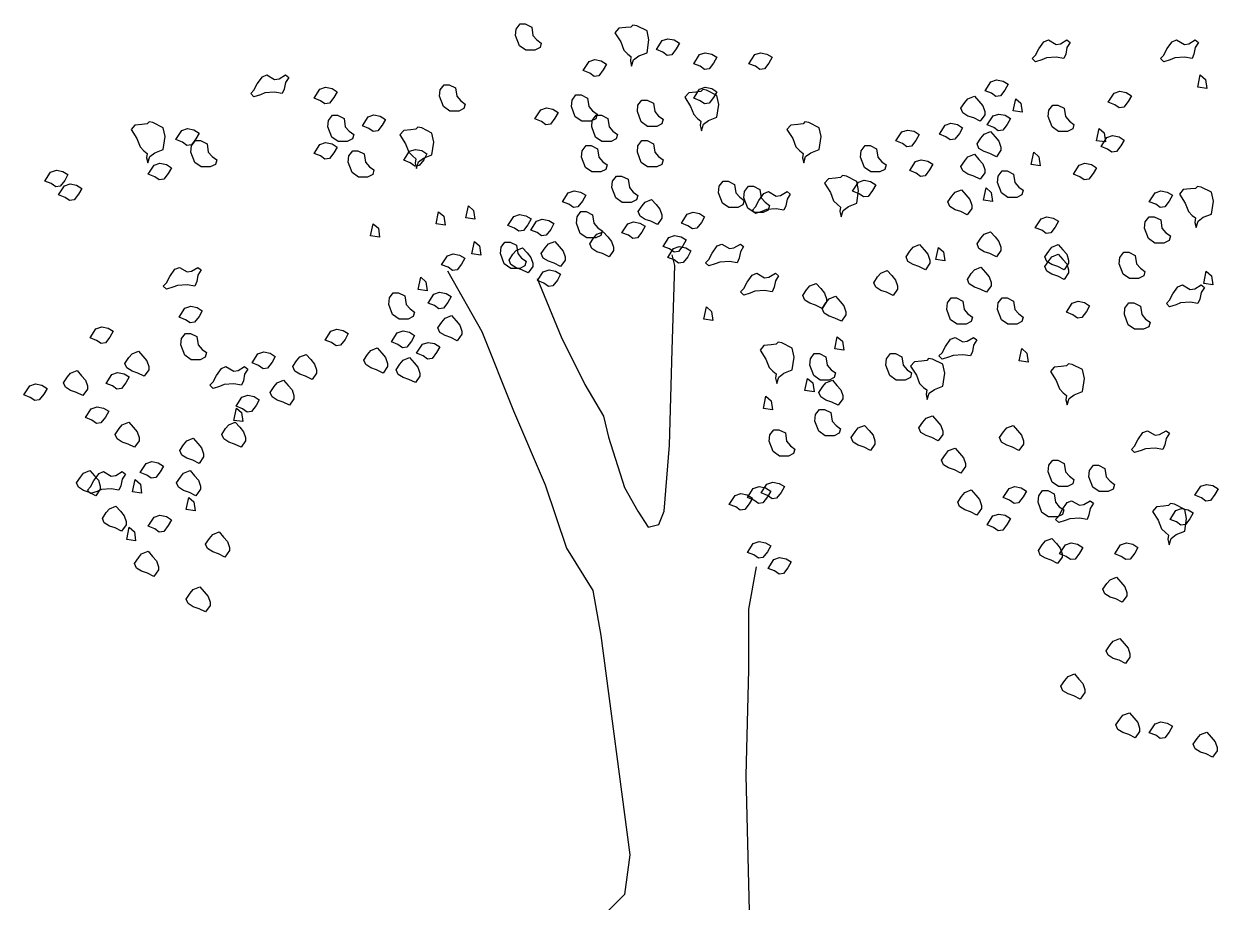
# Model space of a CAD drawing. Header units: millimetres. Extents: x 78 to 127.2, y 151.6 to 179.7.
# Drawn here: x 95.856 to 98.025, y 168.515 to 170.108 of the extents above; entities that cross this region are included whole.
import ezdxf

# ---------------------------------------------------------------- set-up
doc = ezdxf.new("R2010")
doc.units = ezdxf.units.MM
doc.layers.add('arbre', color=250, linetype='Continuous')

# ---------------------------------------------------------------- blocks, each defined once
blk = doc.blocks.new('arbre2')
at = {"layer": 'arbre'}
for points in [[(236.2232, 29.9068), (236.2162, 29.9254), (236.2174, 29.9371), (236.2244, 29.9464), (236.2337, 29.9464), (236.2454, 29.9406), (236.2477, 29.9254), (236.2547, 29.9173), (236.2629, 29.9114), (236.2606, 29.9033), (236.2512, 29.8986), (236.2349, 29.8986)], [(236.4548, 29.9337), (236.4362, 29.9431), (236.4292, 29.9442), (236.4257, 29.9407), (236.4163, 29.9396), (236.4035, 29.9384), (236.3965, 29.9302), (236.407, 29.9139), (236.4128, 29.8987), (236.4198, 29.8917), (236.4257, 29.8871), (236.4245, 29.8789), (236.4268, 29.8696), (236.4303, 29.8812), (236.4397, 29.8882), (236.4548, 29.8941), (236.4583, 29.9174)], [(236.4822, 29.916), (236.4927, 29.9195), (236.5043, 29.9172), (236.5137, 29.9114), (236.5078, 29.9009), (236.4997, 29.8904), (236.4915, 29.8892), (236.4833, 29.895), (236.4717, 29.8997)], [(237.16, 29.8894), (237.1659, 29.9011), (237.1752, 29.9139), (237.1834, 29.9174), (237.1974, 29.9092), (237.2055, 29.9104), (237.2172, 29.9174), (237.223, 29.9127), (237.2172, 29.9034), (237.2149, 29.8917), (237.2114, 29.8836), (237.1974, 29.8859), (237.1799, 29.8847), (237.1717, 29.8812), (237.16, 29.8777), (237.1542, 29.8836)], [(237.393, 29.8894), (237.3988, 29.9011), (237.4081, 29.9139), (237.4163, 29.9174), (237.4303, 29.9092), (237.4385, 29.9104), (237.4502, 29.9174), (237.456, 29.9127), (237.4502, 29.9034), (237.4478, 29.8917), (237.4443, 29.8836), (237.4303, 29.8859), (237.4128, 29.8847), (237.4046, 29.8812), (237.393, 29.8777), (237.3871, 29.8836)], [(236.3495, 29.878), (236.36, 29.8815), (236.3717, 29.8792), (236.381, 29.8734), (236.3752, 29.8629), (236.367, 29.8524), (236.3589, 29.8512), (236.3507, 29.857), (236.339, 29.8617)], [(236.55, 29.8906), (236.5606, 29.8941), (236.5722, 29.8917), (236.5816, 29.8859), (236.5757, 29.8754), (236.5676, 29.8649), (236.5594, 29.8637), (236.5512, 29.8696), (236.5395, 29.8742)], [(236.6503, 29.8906), (236.6608, 29.8941), (236.6725, 29.8917), (236.6818, 29.8859), (236.676, 29.8754), (236.6678, 29.8649), (236.6596, 29.8637), (236.6515, 29.8696), (236.6398, 29.8742)], [(235.7412, 29.8259), (235.747, 29.8375), (235.7564, 29.8504), (235.7645, 29.8539), (235.7785, 29.8457), (235.7867, 29.8469), (235.7984, 29.8539), (235.8042, 29.8492), (235.7984, 29.8399), (235.796, 29.8282), (235.7925, 29.82), (235.7785, 29.8224), (235.761, 29.8212), (235.7529, 29.8177), (235.7412, 29.8142), (235.7354, 29.82)], [(236.0851, 29.7963), (236.0781, 29.815), (236.0793, 29.8266), (236.0863, 29.836), (236.0956, 29.836), (236.1073, 29.8301), (236.1096, 29.815), (236.1166, 29.8068), (236.1248, 29.801), (236.1224, 29.7928), (236.1131, 29.7881), (236.0968, 29.7881)], [(237.079, 29.8414), (237.0895, 29.8449), (237.1011, 29.8426), (237.1105, 29.8368), (237.1046, 29.8263), (237.0965, 29.8158), (237.0883, 29.8146), (237.0801, 29.8205), (237.0685, 29.8251)], [(237.4546, 29.8317), (237.4593, 29.8539), (237.4686, 29.8457), (237.471, 29.8294)], [(235.8607, 29.8279), (235.8712, 29.8314), (235.8829, 29.8291), (235.8922, 29.8233), (235.8864, 29.8128), (235.8782, 29.8023), (235.8701, 29.8011), (235.8619, 29.8069), (235.8502, 29.8116)], [(236.3245, 29.7779), (236.3175, 29.7965), (236.3187, 29.8082), (236.3257, 29.8175), (236.335, 29.8175), (236.3467, 29.8117), (236.349, 29.7965), (236.356, 29.7884), (236.3642, 29.7825), (236.3619, 29.7744), (236.3525, 29.7697), (236.3362, 29.7697)], [(236.5817, 29.8167), (236.563, 29.826), (236.556, 29.8272), (236.5525, 29.8237), (236.5432, 29.8225), (236.5304, 29.8213), (236.5234, 29.8132), (236.5339, 29.7968), (236.5397, 29.7817), (236.5467, 29.7747), (236.5525, 29.77), (236.5514, 29.7618), (236.5537, 29.7525), (236.5572, 29.7642), (236.5665, 29.7712), (236.5817, 29.777), (236.5852, 29.8003)], [(236.55, 29.8279), (236.5606, 29.8314), (236.5722, 29.8291), (236.5816, 29.8233), (236.5757, 29.8128), (236.5676, 29.8023), (236.5594, 29.8011), (236.5512, 29.8069), (236.5395, 29.8116)], [(237.0597, 29.7698), (237.048, 29.7757), (237.0375, 29.7792), (237.0282, 29.785), (237.0247, 29.7932), (237.0317, 29.8037), (237.0375, 29.8107), (237.0492, 29.8153), (237.0574, 29.806), (237.0644, 29.7978), (237.0679, 29.7873), (237.0679, 29.7815)], [(237.3028, 29.8207), (237.3133, 29.8242), (237.3249, 29.8219), (237.3343, 29.8161), (237.3284, 29.8056), (237.3203, 29.7951), (237.3121, 29.7939), (237.3039, 29.7997), (237.2923, 29.8044)], [(236.2618, 29.7904), (236.2723, 29.7939), (236.284, 29.7915), (236.2933, 29.7857), (236.2875, 29.7752), (236.2793, 29.7647), (236.2711, 29.7635), (236.263, 29.7694), (236.2513, 29.774)], [(236.4443, 29.7687), (236.4373, 29.7873), (236.4384, 29.799), (236.4454, 29.8083), (236.4548, 29.8083), (236.4664, 29.8025), (236.4688, 29.7873), (236.4758, 29.7792), (236.4839, 29.7733), (236.4816, 29.7652), (236.4723, 29.7605), (236.4559, 29.7605)], [(237.1197, 29.7885), (237.1244, 29.8107), (237.1337, 29.8025), (237.1361, 29.7862)], [(237.1902, 29.7595), (237.1832, 29.7781), (237.1844, 29.7898), (237.1914, 29.7991), (237.2007, 29.7991), (237.2124, 29.7933), (237.2147, 29.7781), (237.2217, 29.77), (237.2299, 29.7641), (237.2276, 29.756), (237.2182, 29.7513), (237.2019, 29.7513)], [(235.8825, 29.7411), (235.8755, 29.7597), (235.8767, 29.7714), (235.8837, 29.7807), (235.893, 29.7807), (235.9047, 29.7749), (235.907, 29.7597), (235.914, 29.7516), (235.9222, 29.7457), (235.9198, 29.7376), (235.9105, 29.7329), (235.8942, 29.7329)], [(235.9485, 29.7778), (235.959, 29.7813), (235.9706, 29.779), (235.98, 29.7732), (235.9741, 29.7627), (235.966, 29.7522), (235.9578, 29.751), (235.9496, 29.7568), (235.938, 29.7615)], [(236.3614, 29.7411), (236.3544, 29.7597), (236.3555, 29.7714), (236.3625, 29.7807), (236.3719, 29.7807), (236.3835, 29.7749), (236.3859, 29.7597), (236.3929, 29.7516), (236.4011, 29.7457), (236.3987, 29.7376), (236.3894, 29.7329), (236.373, 29.7329)], [(237.0831, 29.7793), (237.0936, 29.7828), (237.1053, 29.7805), (237.1146, 29.7746), (237.1088, 29.7641), (237.1006, 29.7536), (237.0925, 29.7525), (237.0843, 29.7583), (237.0726, 29.763)], [(235.5764, 29.7581), (235.5577, 29.7675), (235.5507, 29.7686), (235.5472, 29.7651), (235.5379, 29.764), (235.525, 29.7628), (235.518, 29.7546), (235.5285, 29.7383), (235.5344, 29.7231), (235.5414, 29.7161), (235.5472, 29.7115), (235.546, 29.7033), (235.5484, 29.694), (235.5519, 29.7056), (235.5612, 29.7126), (235.5764, 29.7185), (235.5799, 29.7418)], [(235.6101, 29.7528), (235.6206, 29.7563), (235.6322, 29.7539), (235.6416, 29.7481), (235.6357, 29.7376), (235.6276, 29.7271), (235.6194, 29.7259), (235.6112, 29.7318), (235.5996, 29.7364)], [(236.0644, 29.7484), (236.0457, 29.7577), (236.0387, 29.7589), (236.0352, 29.7554), (236.0259, 29.7542), (236.0131, 29.753), (236.0061, 29.7449), (236.0166, 29.7285), (236.0224, 29.7134), (236.0294, 29.7064), (236.0352, 29.7017), (236.0341, 29.6935), (236.0364, 29.6842), (236.0399, 29.6959), (236.0492, 29.7029), (236.0644, 29.7087), (236.0679, 29.732)], [(236.7672, 29.7581), (236.7485, 29.7675), (236.7415, 29.7686), (236.738, 29.7651), (236.7287, 29.764), (236.7158, 29.7628), (236.7088, 29.7546), (236.7193, 29.7383), (236.7252, 29.7231), (236.7322, 29.7161), (236.738, 29.7115), (236.7368, 29.7033), (236.7392, 29.694), (236.7427, 29.7056), (236.752, 29.7126), (236.7672, 29.7185), (236.7707, 29.7418)], [(236.9173, 29.7503), (236.9278, 29.7538), (236.9395, 29.7515), (236.9488, 29.7456), (236.943, 29.7351), (236.9348, 29.7246), (236.9267, 29.7235), (236.9185, 29.7293), (236.9068, 29.734)], [(236.9961, 29.7627), (237.0066, 29.7662), (237.0183, 29.7639), (237.0276, 29.7581), (237.0218, 29.7476), (237.0136, 29.7371), (237.0054, 29.7359), (236.9972, 29.7417), (236.9856, 29.7464)], [(237.089, 29.7054), (237.0773, 29.7112), (237.0668, 29.7147), (237.0575, 29.7206), (237.054, 29.7287), (237.061, 29.7392), (237.0668, 29.7462), (237.0785, 29.7509), (237.0867, 29.7416), (237.0937, 29.7334), (237.0972, 29.7229), (237.0972, 29.7171)], [(237.271, 29.7345), (237.2756, 29.7567), (237.285, 29.7485), (237.2873, 29.7322)], [(235.6338, 29.695), (235.6268, 29.7137), (235.628, 29.7254), (235.635, 29.7347), (235.6443, 29.7347), (235.656, 29.7289), (235.6583, 29.7137), (235.6653, 29.7055), (235.6735, 29.6997), (235.6712, 29.6915), (235.6618, 29.6869), (235.6455, 29.6869)], [(235.8607, 29.7277), (235.8712, 29.7312), (235.8829, 29.7289), (235.8922, 29.723), (235.8864, 29.7125), (235.8782, 29.702), (235.8701, 29.7009), (235.8619, 29.7067), (235.8502, 29.7114)], [(236.343, 29.6858), (236.336, 29.7045), (236.3371, 29.7162), (236.3441, 29.7255), (236.3535, 29.7255), (236.3651, 29.7197), (236.3675, 29.7045), (236.3745, 29.6963), (236.3826, 29.6905), (236.3803, 29.6823), (236.371, 29.6777), (236.3546, 29.6777)], [(236.4443, 29.695), (236.4373, 29.7137), (236.4384, 29.7254), (236.4454, 29.7347), (236.4548, 29.7347), (236.4664, 29.7289), (236.4688, 29.7137), (236.4758, 29.7055), (236.4839, 29.6997), (236.4816, 29.6915), (236.4723, 29.6869), (236.4559, 29.6869)], [(236.8495, 29.6858), (236.8425, 29.7045), (236.8436, 29.7162), (236.8506, 29.7255), (236.86, 29.7255), (236.8716, 29.7197), (236.874, 29.7045), (236.881, 29.6963), (236.8892, 29.6905), (236.8868, 29.6823), (236.8775, 29.6777), (236.8611, 29.6777)], [(237.2895, 29.7402), (237.3, 29.7437), (237.3117, 29.7414), (237.321, 29.7356), (237.3152, 29.7251), (237.307, 29.7146), (237.2988, 29.7134), (237.2907, 29.7192), (237.279, 29.7239)], [(235.9193, 29.6766), (235.9123, 29.6953), (235.9135, 29.7069), (235.9205, 29.7163), (235.9298, 29.7163), (235.9415, 29.7104), (235.9438, 29.6953), (235.9508, 29.6871), (235.959, 29.6813), (235.9567, 29.6731), (235.9473, 29.6685), (235.931, 29.6685)], [(236.0237, 29.7152), (236.0342, 29.7187), (236.0458, 29.7164), (236.0552, 29.7105), (236.0493, 29.7), (236.0412, 29.6895), (236.033, 29.6884), (236.0248, 29.6942), (236.0132, 29.6989)], [(237.0597, 29.6644), (237.048, 29.6702), (237.0375, 29.6737), (237.0282, 29.6796), (237.0247, 29.6877), (237.0317, 29.6982), (237.0375, 29.7052), (237.0492, 29.7099), (237.0574, 29.7006), (237.0644, 29.6924), (237.0679, 29.6819), (237.0679, 29.6761)], [(237.1521, 29.6913), (237.1568, 29.7135), (237.1661, 29.7053), (237.1685, 29.689)], [(235.5599, 29.6901), (235.5704, 29.6936), (235.5821, 29.6913), (235.5914, 29.6855), (235.5856, 29.675), (235.5774, 29.6645), (235.5693, 29.6633), (235.5611, 29.6691), (235.5494, 29.6738)], [(236.9422, 29.6965), (236.9527, 29.7), (236.9644, 29.6976), (236.9737, 29.6918), (236.9679, 29.6813), (236.9597, 29.6708), (236.9515, 29.6696), (236.9434, 29.6755), (236.9317, 29.6801)], [(237.2394, 29.6901), (237.2499, 29.6936), (237.2615, 29.6913), (237.2709, 29.6855), (237.265, 29.675), (237.2569, 29.6645), (237.2487, 29.6633), (237.2405, 29.6691), (237.2289, 29.6738)], [(235.3719, 29.6776), (235.3824, 29.6811), (235.3941, 29.6788), (235.4035, 29.6729), (235.3976, 29.6624), (235.3894, 29.6519), (235.3813, 29.6508), (235.3731, 29.6566), (235.3614, 29.6613)], [(236.3982, 29.6306), (236.3912, 29.6493), (236.3924, 29.6609), (236.3994, 29.6703), (236.4087, 29.6703), (236.4204, 29.6644), (236.4227, 29.6493), (236.4297, 29.6411), (236.4379, 29.6353), (236.4356, 29.6271), (236.4262, 29.6224), (236.4099, 29.6224)], [(236.5916, 29.6214), (236.5846, 29.64), (236.5858, 29.6517), (236.5928, 29.661), (236.6021, 29.661), (236.6138, 29.6552), (236.6161, 29.64), (236.6231, 29.6319), (236.6313, 29.6261), (236.629, 29.6179), (236.6196, 29.6132), (236.6033, 29.6132)], [(236.8355, 29.6606), (236.8168, 29.6699), (236.8098, 29.6711), (236.8063, 29.6676), (236.797, 29.6664), (236.7841, 29.6652), (236.7771, 29.6571), (236.7876, 29.6407), (236.7935, 29.6256), (236.8005, 29.6186), (236.8063, 29.6139), (236.8051, 29.6057), (236.8075, 29.5964), (236.811, 29.6081), (236.8203, 29.6151), (236.8355, 29.6209), (236.839, 29.6442)], [(236.8386, 29.6592), (236.8491, 29.6627), (236.8608, 29.6603), (236.8701, 29.6545), (236.8643, 29.644), (236.8561, 29.6335), (236.8479, 29.6323), (236.8398, 29.6382), (236.8281, 29.6428)], [(237.0981, 29.6398), (237.0911, 29.6585), (237.0923, 29.6701), (237.0993, 29.6795), (237.1086, 29.6795), (237.1203, 29.6736), (237.1226, 29.6585), (237.1296, 29.6503), (237.1378, 29.6445), (237.1355, 29.6363), (237.1261, 29.6316), (237.1098, 29.6316)], [(235.397, 29.6525), (235.4075, 29.656), (235.4192, 29.6537), (235.4285, 29.6479), (235.4227, 29.6374), (235.4145, 29.6269), (235.4063, 29.6257), (235.3982, 29.6315), (235.3865, 29.6362)], [(236.3119, 29.64), (236.3224, 29.6435), (236.3341, 29.6412), (236.3434, 29.6354), (236.3376, 29.6249), (236.3294, 29.6144), (236.3213, 29.6132), (236.3131, 29.619), (236.3014, 29.6237)], [(236.6377, 29.6122), (236.6307, 29.6308), (236.6318, 29.6425), (236.6388, 29.6518), (236.6482, 29.6518), (236.6598, 29.646), (236.6622, 29.6308), (236.6692, 29.6227), (236.6773, 29.6168), (236.675, 29.6087), (236.6657, 29.604), (236.6493, 29.604)], [(236.6518, 29.6142), (236.6576, 29.6259), (236.667, 29.6387), (236.6751, 29.6422), (236.6891, 29.634), (236.6973, 29.6352), (236.709, 29.6422), (236.7148, 29.6375), (236.709, 29.6282), (236.7066, 29.6165), (236.7031, 29.6084), (236.6891, 29.6107), (236.6716, 29.6095), (236.6635, 29.606), (236.6518, 29.6025), (236.646, 29.6084)], [(237.0362, 29.6), (237.0246, 29.6058), (237.0141, 29.6093), (237.0047, 29.6151), (237.0012, 29.6233), (237.0082, 29.6338), (237.0141, 29.6408), (237.0257, 29.6455), (237.0339, 29.6361), (237.0409, 29.628), (237.0444, 29.6175), (237.0444, 29.6116)], [(237.0657, 29.6265), (237.0704, 29.6487), (237.0797, 29.6405), (237.0821, 29.6242)], [(237.3772, 29.64), (237.3877, 29.6435), (237.3994, 29.6412), (237.4087, 29.6354), (237.4029, 29.6249), (237.3947, 29.6144), (237.3866, 29.6132), (237.3784, 29.619), (237.3667, 29.6237)], [(237.4797, 29.641), (237.461, 29.6504), (237.454, 29.6515), (237.4505, 29.648), (237.4412, 29.6469), (237.4283, 29.6457), (237.4213, 29.6375), (237.4318, 29.6212), (237.4377, 29.606), (237.4447, 29.599), (237.4505, 29.5944), (237.4493, 29.5862), (237.4517, 29.5769), (237.4552, 29.5885), (237.4645, 29.5955), (237.4797, 29.6014), (237.4832, 29.6247)], [(236.4737, 29.5824), (236.462, 29.5882), (236.4515, 29.5917), (236.4422, 29.5976), (236.4387, 29.6057), (236.4457, 29.6162), (236.4515, 29.6232), (236.4632, 29.6279), (236.4713, 29.6185), (236.4783, 29.6104), (236.4819, 29.5999), (236.4819, 29.5941)], [(236.0718, 29.5834), (236.0765, 29.6055), (236.0858, 29.5974), (236.0882, 29.581)], [(236.1258, 29.5942), (236.1305, 29.6163), (236.1398, 29.6081), (236.1422, 29.5918)], [(236.2128, 29.597), (236.2233, 29.6005), (236.2349, 29.5982), (236.2443, 29.5924), (236.2384, 29.5819), (236.2303, 29.5714), (236.2221, 29.5702), (236.2139, 29.576), (236.2023, 29.5807)], [(236.3337, 29.5662), (236.3267, 29.5848), (236.3279, 29.5965), (236.3349, 29.6058), (236.3443, 29.6058), (236.3559, 29.6), (236.3583, 29.5848), (236.3653, 29.5766), (236.3734, 29.5708), (236.3711, 29.5627), (236.3618, 29.558), (236.3454, 29.558)], [(236.5277, 29.6012), (236.5383, 29.6047), (236.5499, 29.6023), (236.5593, 29.5965), (236.5534, 29.586), (236.5453, 29.5755), (236.5371, 29.5743), (236.5289, 29.5802), (236.5172, 29.5848)], [(237.1701, 29.5929), (237.1807, 29.5964), (237.1923, 29.594), (237.2017, 29.5882), (237.1958, 29.5777), (237.1877, 29.5672), (237.1795, 29.5661), (237.1713, 29.5719), (237.1596, 29.5765)], [(237.3652, 29.5569), (237.3582, 29.5756), (237.3594, 29.5873), (237.3664, 29.5966), (237.3757, 29.5966), (237.3874, 29.5908), (237.3897, 29.5756), (237.3967, 29.5674), (237.4049, 29.5616), (237.4025, 29.5534), (237.3932, 29.5488), (237.3769, 29.5488)], [(235.953, 29.5618), (235.9577, 29.5839), (235.967, 29.5758), (235.9693, 29.5594)], [(236.2542, 29.5887), (236.2647, 29.5922), (236.2764, 29.5899), (236.2857, 29.5841), (236.2799, 29.5736), (236.2717, 29.5631), (236.2635, 29.5619), (236.2554, 29.5677), (236.2437, 29.5724)], [(236.4198, 29.5838), (236.4303, 29.5873), (236.442, 29.585), (236.4513, 29.5791), (236.4455, 29.5686), (236.4373, 29.5581), (236.4292, 29.557), (236.421, 29.5628), (236.4093, 29.5675)], [(236.3858, 29.5238), (236.3741, 29.5296), (236.3636, 29.5331), (236.3543, 29.539), (236.3508, 29.5471), (236.3578, 29.5576), (236.3636, 29.5646), (236.3753, 29.5693), (236.3834, 29.56), (236.3904, 29.5518), (236.3939, 29.5413), (236.3939, 29.5355)], [(236.4944, 29.559), (236.5049, 29.5625), (236.5166, 29.5601), (236.5259, 29.5543), (236.5201, 29.5438), (236.5119, 29.5333), (236.5038, 29.5321), (236.4956, 29.538), (236.4839, 29.5426)], [(237.089, 29.5238), (237.0773, 29.5296), (237.0668, 29.5331), (237.0575, 29.539), (237.054, 29.5471), (237.061, 29.5576), (237.0668, 29.5646), (237.0785, 29.5693), (237.0867, 29.56), (237.0937, 29.5518), (237.0972, 29.5413), (237.0972, 29.5355)], [(236.1366, 29.5294), (236.1413, 29.5515), (236.1506, 29.5434), (236.153, 29.527)], [(236.1956, 29.5109), (236.1886, 29.5296), (236.1898, 29.5412), (236.1968, 29.5506), (236.2061, 29.5506), (236.2178, 29.5447), (236.2201, 29.5296), (236.2271, 29.5214), (236.2353, 29.5156), (236.233, 29.5074), (236.2236, 29.5028), (236.2073, 29.5028)], [(236.2393, 29.4945), (236.2276, 29.5004), (236.2171, 29.5039), (236.2078, 29.5097), (236.2043, 29.5179), (236.2113, 29.5284), (236.2171, 29.5354), (236.2288, 29.54), (236.2369, 29.5307), (236.2439, 29.5225), (236.2474, 29.512), (236.2474, 29.5062)], [(236.2979, 29.5062), (236.2862, 29.5121), (236.2757, 29.5156), (236.2664, 29.5214), (236.2629, 29.5296), (236.2699, 29.5401), (236.2757, 29.5471), (236.2874, 29.5517), (236.2955, 29.5424), (236.3025, 29.5342), (236.306, 29.5237), (236.306, 29.5179)], [(236.5029, 29.539), (236.5134, 29.5425), (236.5251, 29.5402), (236.5344, 29.5344), (236.5286, 29.5239), (236.5204, 29.5134), (236.5122, 29.5122), (236.504, 29.518), (236.4924, 29.5227)], [(236.5671, 29.5189), (236.5729, 29.5306), (236.5823, 29.5434), (236.5904, 29.5469), (236.6044, 29.5388), (236.6126, 29.5399), (236.6243, 29.5469), (236.6301, 29.5423), (236.6243, 29.5329), (236.6219, 29.5213), (236.6184, 29.5131), (236.6044, 29.5154), (236.5869, 29.5143), (236.5787, 29.5108), (236.5671, 29.5073), (236.5612, 29.5131)], [(236.9601, 29.5004), (236.9484, 29.5062), (236.9379, 29.5097), (236.9286, 29.5155), (236.9251, 29.5237), (236.9321, 29.5342), (236.9379, 29.5412), (236.9496, 29.5459), (236.9577, 29.5365), (236.9647, 29.5284), (236.9682, 29.5179), (236.9682, 29.512)], [(236.9793, 29.5186), (236.984, 29.5407), (236.9933, 29.5326), (236.9956, 29.5162)], [(237.212, 29.5004), (237.2004, 29.5062), (237.1899, 29.5097), (237.1805, 29.5155), (237.177, 29.5237), (237.184, 29.5342), (237.1899, 29.5412), (237.2015, 29.5459), (237.2097, 29.5365), (237.2167, 29.5284), (237.2202, 29.5179), (237.2202, 29.512)], [(237.3192, 29.4925), (237.3121, 29.5112), (237.3133, 29.5228), (237.3203, 29.5322), (237.3297, 29.5322), (237.3413, 29.5263), (237.3437, 29.5112), (237.3507, 29.503), (237.3588, 29.4972), (237.3565, 29.489), (237.3472, 29.4843), (237.3308, 29.4843)], [(236.0924, 29.5258), (236.1029, 29.5293), (236.1146, 29.527), (236.1239, 29.5211), (236.1181, 29.5106), (236.1099, 29.5001), (236.1017, 29.499), (236.0936, 29.5048), (236.0819, 29.5095)], [(237.212, 29.4828), (237.2004, 29.4886), (237.1899, 29.4921), (237.1805, 29.498), (237.177, 29.5061), (237.184, 29.5166), (237.1899, 29.5236), (237.2015, 29.5283), (237.2097, 29.519), (237.2167, 29.5108), (237.2202, 29.5003), (237.2202, 29.4945)], [(235.5824, 29.4766), (235.5882, 29.4883), (235.5975, 29.5011), (235.6057, 29.5046), (235.6197, 29.4964), (235.6279, 29.4976), (235.6395, 29.5046), (235.6454, 29.4999), (235.6395, 29.4906), (235.6372, 29.4789), (235.6337, 29.4708), (235.6197, 29.4731), (235.6022, 29.4719), (235.594, 29.4684), (235.5824, 29.4649), (235.5765, 29.4708)], [(236.2665, 29.4968), (236.277, 29.5003), (236.2887, 29.498), (236.298, 29.4921), (236.2922, 29.4816), (236.284, 29.4711), (236.2758, 29.47), (236.2676, 29.4758), (236.256, 29.4805)], [(236.6306, 29.466), (236.6364, 29.4777), (236.6458, 29.4905), (236.654, 29.494), (236.668, 29.4859), (236.6761, 29.487), (236.6878, 29.494), (236.6936, 29.4894), (236.6878, 29.48), (236.6855, 29.4684), (236.682, 29.4602), (236.668, 29.4625), (236.6504, 29.4614), (236.6423, 29.4579), (236.6306, 29.4544), (236.6248, 29.4602)], [(236.9015, 29.4535), (236.8898, 29.4594), (236.8793, 29.4629), (236.87, 29.4687), (236.8665, 29.4768), (236.8735, 29.4873), (236.8793, 29.4943), (236.891, 29.499), (236.8991, 29.4897), (236.9061, 29.4815), (236.9096, 29.471), (236.9096, 29.4652)], [(237.0714, 29.4594), (237.0597, 29.4652), (237.0492, 29.4687), (237.0399, 29.4745), (237.0364, 29.4827), (237.0434, 29.4932), (237.0492, 29.5002), (237.0609, 29.5049), (237.0691, 29.4955), (237.0761, 29.4874), (237.0796, 29.4769), (237.0796, 29.471)], [(237.4654, 29.4754), (237.4701, 29.4975), (237.4794, 29.4894), (237.4818, 29.473)], [(236.0394, 29.4646), (236.0441, 29.4867), (236.0534, 29.4786), (236.0558, 29.4622)], [(236.7725, 29.4301), (236.7609, 29.4359), (236.7504, 29.4394), (236.741, 29.4453), (236.7375, 29.4534), (236.7445, 29.4639), (236.7504, 29.4709), (236.762, 29.4756), (236.7702, 29.4663), (236.7772, 29.4581), (236.7807, 29.4476), (236.7807, 29.4418)], [(237.4036, 29.4449), (237.4094, 29.4565), (237.4187, 29.4694), (237.4269, 29.4729), (237.4409, 29.4647), (237.4491, 29.4659), (237.4607, 29.4729), (237.4666, 29.4682), (237.4607, 29.4589), (237.4584, 29.4472), (237.4549, 29.439), (237.4409, 29.4414), (237.4234, 29.4402), (237.4152, 29.4367), (237.4036, 29.4332), (237.3977, 29.439)], [(235.993, 29.4189), (235.986, 29.4375), (235.9872, 29.4492), (235.9942, 29.4585), (236.0035, 29.4585), (236.0152, 29.4527), (236.0175, 29.4375), (236.0245, 29.4294), (236.0327, 29.4235), (236.0303, 29.4154), (236.021, 29.4107), (236.0047, 29.4107)], [(236.0677, 29.4562), (236.0782, 29.4597), (236.0899, 29.4573), (236.0992, 29.4515), (236.0934, 29.441), (236.0852, 29.4305), (236.077, 29.4293), (236.0689, 29.4352), (236.0572, 29.4398)], [(236.8077, 29.4067), (236.796, 29.4125), (236.7855, 29.416), (236.7762, 29.4218), (236.7727, 29.43), (236.7797, 29.4405), (236.7855, 29.4475), (236.7972, 29.4522), (236.8054, 29.4428), (236.8124, 29.4347), (236.8159, 29.4242), (236.8159, 29.4183)], [(237.006, 29.4097), (236.999, 29.4283), (237.0002, 29.44), (237.0072, 29.4493), (237.0165, 29.4493), (237.0282, 29.4435), (237.0305, 29.4283), (237.0375, 29.4202), (237.0457, 29.4143), (237.0434, 29.4062), (237.034, 29.4015), (237.0177, 29.4015)], [(237.0981, 29.4097), (237.0911, 29.4283), (237.0923, 29.44), (237.0993, 29.4493), (237.1086, 29.4493), (237.1203, 29.4435), (237.1226, 29.4283), (237.1296, 29.4202), (237.1378, 29.4143), (237.1355, 29.4062), (237.1261, 29.4015), (237.1098, 29.4015)], [(235.6158, 29.4305), (235.6263, 29.434), (235.638, 29.4317), (235.6473, 29.4259), (235.6415, 29.4154), (235.6333, 29.4049), (235.6251, 29.4037), (235.617, 29.4095), (235.6053, 29.4142)], [(236.558, 29.4106), (236.5626, 29.4327), (236.572, 29.4246), (236.5743, 29.4082)], [(237.2268, 29.4396), (237.2373, 29.4431), (237.249, 29.4407), (237.2583, 29.4349), (237.2525, 29.4244), (237.2443, 29.4139), (237.2362, 29.4127), (237.228, 29.4186), (237.2163, 29.4232)], [(237.3284, 29.4004), (237.3214, 29.4191), (237.3225, 29.4308), (237.3295, 29.4401), (237.3389, 29.4401), (237.3505, 29.4343), (237.3529, 29.4191), (237.3599, 29.4109), (237.368, 29.4051), (237.3657, 29.397), (237.3564, 29.3923), (237.34, 29.3923)], [(236.1104, 29.3715), (236.0987, 29.3773), (236.0882, 29.3808), (236.0788, 29.3867), (236.0753, 29.3948), (236.0823, 29.4053), (236.0882, 29.4123), (236.0999, 29.417), (236.108, 29.4077), (236.115, 29.3995), (236.1185, 29.389), (236.1185, 29.3832)], [(235.4542, 29.3932), (235.4647, 29.3967), (235.4763, 29.3944), (235.4857, 29.3886), (235.4798, 29.3781), (235.4717, 29.3676), (235.4635, 29.3664), (235.4553, 29.3722), (235.4437, 29.3769)], [(235.6154, 29.3452), (235.6084, 29.3639), (235.6096, 29.3755), (235.6166, 29.3849), (235.6259, 29.3849), (235.6376, 29.379), (235.6399, 29.3639), (235.6469, 29.3557), (235.6551, 29.3499), (235.6528, 29.3417), (235.6434, 29.3371), (235.6271, 29.3371)], [(235.881, 29.3891), (235.8915, 29.3926), (235.9032, 29.3903), (235.9125, 29.3844), (235.9067, 29.3739), (235.8985, 29.3634), (235.8904, 29.3623), (235.8822, 29.3681), (235.8705, 29.3728)], [(236.0014, 29.3857), (236.0119, 29.3892), (236.0236, 29.3869), (236.0329, 29.3811), (236.0271, 29.3706), (236.0189, 29.3601), (236.0107, 29.3589), (236.0026, 29.3647), (235.9909, 29.3694)], [(236.7956, 29.3566), (236.8003, 29.3787), (236.8096, 29.3706), (236.812, 29.3542)], [(235.9756, 29.3129), (235.9639, 29.3188), (235.9534, 29.3223), (235.9441, 29.3281), (235.9406, 29.3363), (235.9476, 29.3468), (235.9534, 29.3538), (235.9651, 29.3584), (235.9732, 29.3491), (235.9802, 29.3409), (235.9837, 29.3304), (235.9837, 29.3246)], [(236.047, 29.365), (236.0575, 29.3685), (236.0692, 29.3662), (236.0785, 29.3604), (236.0727, 29.3499), (236.0645, 29.3394), (236.0563, 29.3382), (236.0482, 29.344), (236.0365, 29.3487)], [(236.7184, 29.3581), (236.6997, 29.3674), (236.6927, 29.3686), (236.6892, 29.3651), (236.6799, 29.3639), (236.667, 29.3628), (236.66, 29.3546), (236.6705, 29.3383), (236.6764, 29.3231), (236.6834, 29.3161), (236.6892, 29.3114), (236.688, 29.3033), (236.6904, 29.2939), (236.6939, 29.3056), (236.7032, 29.3126), (236.7184, 29.3184), (236.7219, 29.3418)], [(236.9906, 29.3496), (236.9965, 29.3613), (237.0058, 29.3741), (237.014, 29.3776), (237.028, 29.3694), (237.0361, 29.3706), (237.0478, 29.3776), (237.0536, 29.3729), (237.0478, 29.3636), (237.0455, 29.3519), (237.042, 29.3438), (237.028, 29.3461), (237.0105, 29.3449), (237.0023, 29.3414), (236.9906, 29.3379), (236.9848, 29.3438)], [(237.1305, 29.335), (237.1352, 29.3571), (237.1445, 29.349), (237.1469, 29.3326)], [(235.5419, 29.3071), (235.5303, 29.3129), (235.5198, 29.3164), (235.5104, 29.3222), (235.5069, 29.3304), (235.5139, 29.3409), (235.5198, 29.3479), (235.5314, 29.3526), (235.5396, 29.3432), (235.5466, 29.3351), (235.5501, 29.3246), (235.5501, 29.3187)], [(235.7484, 29.3477), (235.7589, 29.3512), (235.7706, 29.3488), (235.7799, 29.343), (235.7741, 29.3325), (235.7659, 29.322), (235.7578, 29.3208), (235.7496, 29.3267), (235.7379, 29.3313)], [(235.8467, 29.3012), (235.835, 29.3071), (235.8245, 29.3106), (235.8151, 29.3164), (235.8116, 29.3246), (235.8186, 29.335), (235.8245, 29.342), (235.8362, 29.3467), (235.8443, 29.3374), (235.8513, 29.3292), (235.8548, 29.3187), (235.8548, 29.3129)], [(236.0342, 29.2954), (236.0225, 29.3012), (236.012, 29.3047), (236.0027, 29.3105), (235.9992, 29.3187), (236.0062, 29.3292), (236.012, 29.3362), (236.0237, 29.3409), (236.0318, 29.3315), (236.0388, 29.3234), (236.0423, 29.3129), (236.0423, 29.307)], [(236.7574, 29.3084), (236.7504, 29.3271), (236.7515, 29.3387), (236.7585, 29.3481), (236.7679, 29.3481), (236.7796, 29.3422), (236.7819, 29.3271), (236.7889, 29.3189), (236.7971, 29.3131), (236.7947, 29.3049), (236.7854, 29.3002), (236.769, 29.3002)], [(236.8955, 29.3084), (236.8885, 29.3271), (236.8897, 29.3387), (236.8967, 29.3481), (236.906, 29.3481), (236.9177, 29.3422), (236.92, 29.3271), (236.927, 29.3189), (236.9352, 29.3131), (236.9329, 29.3049), (236.9235, 29.3002), (236.9072, 29.3002)], [(236.9917, 29.3288), (236.973, 29.3382), (236.966, 29.3393), (236.9625, 29.3358), (236.9531, 29.3347), (236.9403, 29.3335), (236.9333, 29.3253), (236.9438, 29.309), (236.9496, 29.2938), (236.9566, 29.2868), (236.9625, 29.2822), (236.9613, 29.274), (236.9637, 29.2647), (236.9672, 29.2763), (236.9765, 29.2833), (236.9917, 29.2892), (236.9952, 29.3125)], [(235.4306, 29.2719), (235.4189, 29.2778), (235.4084, 29.2813), (235.3991, 29.2871), (235.3956, 29.2953), (235.4026, 29.3058), (235.4084, 29.3128), (235.4201, 29.3174), (235.4283, 29.3081), (235.4353, 29.2999), (235.4388, 29.2894), (235.4388, 29.2836)], [(235.4832, 29.3104), (235.4937, 29.3139), (235.5053, 29.3115), (235.5147, 29.3057), (235.5088, 29.2952), (235.5007, 29.2847), (235.4925, 29.2836), (235.4843, 29.2894), (235.4727, 29.2941)], [(235.6671, 29.2967), (235.6729, 29.3083), (235.6822, 29.3212), (235.6904, 29.3247), (235.7044, 29.3165), (235.7126, 29.3177), (235.7243, 29.3247), (235.7301, 29.32), (235.7243, 29.3107), (235.7219, 29.299), (235.7184, 29.2908), (235.7044, 29.2932), (235.6869, 29.292), (235.6787, 29.2885), (235.6671, 29.285), (235.6612, 29.2908)], [(237.2454, 29.3191), (237.2268, 29.3284), (237.2198, 29.3296), (237.2163, 29.3261), (237.2069, 29.3249), (237.1941, 29.3237), (237.1871, 29.3156), (237.1976, 29.2992), (237.2034, 29.2841), (237.2104, 29.2771), (237.2163, 29.2724), (237.2151, 29.2643), (237.2174, 29.2549), (237.2209, 29.2666), (237.2303, 29.2736), (237.2454, 29.2794), (237.2489, 29.3027)], [(235.334, 29.2897), (235.3445, 29.2932), (235.3561, 29.2908), (235.3655, 29.285), (235.3596, 29.2745), (235.3515, 29.264), (235.3433, 29.2628), (235.3351, 29.2687), (235.3235, 29.2733)], [(235.8056, 29.2544), (235.794, 29.2602), (235.7835, 29.2637), (235.7741, 29.2695), (235.7706, 29.2777), (235.7776, 29.2882), (235.7835, 29.2952), (235.7951, 29.2999), (235.8033, 29.2905), (235.8103, 29.2824), (235.8138, 29.2719), (235.8138, 29.266)], [(236.7416, 29.281), (236.7463, 29.3032), (236.7556, 29.295), (236.758, 29.2787)], [(236.8018, 29.2544), (236.7902, 29.2602), (236.7797, 29.2637), (236.7703, 29.2695), (236.7668, 29.2777), (236.7738, 29.2882), (236.7797, 29.2952), (236.7913, 29.2999), (236.7995, 29.2905), (236.8065, 29.2824), (236.81, 29.2719), (236.81, 29.266)], [(235.7194, 29.269), (235.7299, 29.2725), (235.7416, 29.2701), (235.7509, 29.2643), (235.7451, 29.2538), (235.7369, 29.2433), (235.7287, 29.2421), (235.7206, 29.248), (235.7089, 29.2526)], [(236.666, 29.2486), (236.6707, 29.2708), (236.68, 29.2626), (236.6823, 29.2463)], [(235.4459, 29.2482), (235.4564, 29.2517), (235.468, 29.2494), (235.4774, 29.2436), (235.4715, 29.2331), (235.4634, 29.2226), (235.4552, 29.2214), (235.447, 29.2272), (235.4354, 29.2319)], [(235.7045, 29.227), (235.7092, 29.2492), (235.7185, 29.241), (235.7209, 29.2247)], [(236.7666, 29.2071), (236.7596, 29.2258), (236.7608, 29.2375), (236.7678, 29.2468), (236.7771, 29.2468), (236.7888, 29.241), (236.7911, 29.2258), (236.7981, 29.2176), (236.8063, 29.2118), (236.8039, 29.2036), (236.7946, 29.199), (236.7783, 29.199)], [(236.9835, 29.1899), (236.9718, 29.1958), (236.9613, 29.1993), (236.952, 29.2051), (236.9485, 29.2133), (236.9555, 29.2238), (236.9613, 29.2308), (236.973, 29.2354), (236.9812, 29.2261), (236.9882, 29.2179), (236.9917, 29.2074), (236.9917, 29.2016)], [(235.5244, 29.1782), (235.5127, 29.184), (235.5022, 29.1875), (235.4928, 29.1934), (235.4893, 29.2015), (235.4963, 29.212), (235.5022, 29.219), (235.5138, 29.2237), (235.522, 29.2144), (235.529, 29.2062), (235.5325, 29.1957), (235.5325, 29.1899)], [(235.7177, 29.1782), (235.7061, 29.184), (235.6956, 29.1875), (235.6862, 29.1934), (235.6827, 29.2015), (235.6897, 29.212), (235.6956, 29.219), (235.7072, 29.2237), (235.7154, 29.2144), (235.7224, 29.2062), (235.7259, 29.1957), (235.7259, 29.1899)], [(236.6837, 29.1703), (236.6767, 29.189), (236.6779, 29.2006), (236.6849, 29.21), (236.6942, 29.21), (236.7059, 29.2041), (236.7082, 29.189), (236.7152, 29.1808), (236.7234, 29.175), (236.721, 29.1668), (236.7117, 29.1621), (236.6954, 29.1621)], [(236.8604, 29.1724), (236.8488, 29.1782), (236.8383, 29.1817), (236.8289, 29.1875), (236.8254, 29.1957), (236.8324, 29.2062), (236.8383, 29.2132), (236.8499, 29.2178), (236.8581, 29.2085), (236.8651, 29.2003), (236.8686, 29.1898), (236.8686, 29.184)], [(237.13, 29.1724), (237.1183, 29.1782), (237.1078, 29.1817), (237.0985, 29.1875), (237.095, 29.1957), (237.102, 29.2062), (237.1078, 29.2132), (237.1195, 29.2178), (237.1277, 29.2085), (237.1347, 29.2003), (237.1382, 29.1898), (237.1382, 29.184)], [(237.34, 29.1803), (237.3459, 29.1919), (237.3552, 29.2048), (237.3634, 29.2083), (237.3774, 29.2001), (237.3855, 29.2013), (237.3972, 29.2083), (237.4031, 29.2036), (237.3972, 29.1943), (237.3949, 29.1826), (237.3914, 29.1744), (237.3774, 29.1768), (237.3599, 29.1756), (237.3517, 29.1721), (237.34, 29.1686), (237.3342, 29.1744)], [(235.6416, 29.1489), (235.6299, 29.1548), (235.6194, 29.1583), (235.61, 29.1641), (235.6065, 29.1723), (235.6135, 29.1827), (235.6194, 29.1897), (235.631, 29.1944), (235.6392, 29.1851), (235.6462, 29.1769), (235.6497, 29.1664), (235.6497, 29.1606)], [(237.0245, 29.1313), (237.0129, 29.1372), (237.0024, 29.1407), (236.993, 29.1465), (236.9895, 29.1547), (236.9965, 29.1652), (237.0024, 29.1722), (237.014, 29.1768), (237.0222, 29.1675), (237.0292, 29.1593), (237.0327, 29.1488), (237.0327, 29.143)], [(235.5453, 29.1488), (235.5558, 29.1523), (235.5675, 29.15), (235.5768, 29.1441), (235.571, 29.1336), (235.5628, 29.1231), (235.5547, 29.122), (235.5465, 29.1278), (235.5348, 29.1325)], [(237.1902, 29.1151), (237.1832, 29.1337), (237.1844, 29.1454), (237.1914, 29.1547), (237.2007, 29.1547), (237.2124, 29.1489), (237.2147, 29.1337), (237.2217, 29.1256), (237.2299, 29.1197), (237.2276, 29.1116), (237.2182, 29.1069), (237.2019, 29.1069)], [(237.2639, 29.1059), (237.2569, 29.1245), (237.2581, 29.1362), (237.2651, 29.1455), (237.2744, 29.1455), (237.2861, 29.1397), (237.2884, 29.1245), (237.2954, 29.1164), (237.3036, 29.1105), (237.3012, 29.1024), (237.2919, 29.0977), (237.2756, 29.0977)], [(235.454, 29.0903), (235.4424, 29.0962), (235.4319, 29.0997), (235.4225, 29.1055), (235.419, 29.1137), (235.426, 29.1242), (235.4319, 29.1312), (235.4435, 29.1358), (235.4517, 29.1265), (235.4587, 29.1183), (235.4622, 29.1078), (235.4622, 29.102)], [(235.4447, 29.1062), (235.4505, 29.1178), (235.4599, 29.1307), (235.4681, 29.1342), (235.4821, 29.126), (235.4902, 29.1272), (235.5019, 29.1342), (235.5077, 29.1295), (235.5019, 29.1202), (235.4996, 29.1085), (235.4961, 29.1003), (235.4821, 29.1027), (235.4646, 29.1015), (235.4564, 29.098), (235.4447, 29.0945), (235.4389, 29.1003)], [(235.5209, 29.0974), (235.5255, 29.1196), (235.5349, 29.1114), (235.5372, 29.0951)], [(235.6357, 29.0903), (235.624, 29.0962), (235.6135, 29.0997), (235.6042, 29.1055), (235.6007, 29.1137), (235.6077, 29.1242), (235.6135, 29.1312), (235.6252, 29.1358), (235.6334, 29.1265), (235.6404, 29.1183), (235.6439, 29.1078), (235.6439, 29.102)], [(236.6478, 29.1032), (236.6583, 29.1067), (236.6699, 29.1044), (236.6793, 29.0986), (236.6734, 29.0881), (236.6653, 29.0776), (236.6571, 29.0764), (236.6489, 29.0822), (236.6373, 29.0869)], [(236.6726, 29.1115), (236.6831, 29.115), (236.6948, 29.1127), (236.7042, 29.1069), (236.6983, 29.0964), (236.6901, 29.0859), (236.682, 29.0847), (236.6738, 29.0905), (236.6621, 29.0952)], [(237.0538, 29.0552), (237.0422, 29.061), (237.0317, 29.0645), (237.0223, 29.0704), (237.0188, 29.0785), (237.0258, 29.089), (237.0317, 29.096), (237.0433, 29.1007), (237.0515, 29.0914), (237.0585, 29.0832), (237.062, 29.0727), (237.062, 29.0669)], [(237.112, 29.1032), (237.1225, 29.1067), (237.1341, 29.1044), (237.1435, 29.0986), (237.1376, 29.0881), (237.1295, 29.0776), (237.1213, 29.0764), (237.1131, 29.0822), (237.1015, 29.0869)], [(237.1718, 29.0598), (237.1648, 29.0785), (237.166, 29.0902), (237.173, 29.0995), (237.1823, 29.0995), (237.194, 29.0937), (237.1963, 29.0785), (237.2033, 29.0703), (237.2115, 29.0645), (237.2091, 29.0563), (237.1998, 29.0517), (237.1835, 29.0517)], [(237.4601, 29.1074), (237.4706, 29.1109), (237.4823, 29.1086), (237.4916, 29.1027), (237.4858, 29.0922), (237.4776, 29.0817), (237.4694, 29.0806), (237.4613, 29.0864), (237.4496, 29.0911)], [(235.6181, 29.065), (235.6228, 29.0872), (235.6321, 29.079), (235.6344, 29.0627)], [(236.6146, 29.0908), (236.6251, 29.0943), (236.6368, 29.092), (236.6461, 29.0861), (236.6403, 29.0756), (236.6321, 29.0652), (236.624, 29.064), (236.6158, 29.0698), (236.6041, 29.0745)], [(237.2024, 29.0532), (237.2082, 29.0649), (237.2176, 29.0777), (237.2257, 29.0812), (237.2397, 29.0731), (237.2479, 29.0742), (237.2596, 29.0812), (237.2654, 29.0766), (237.2596, 29.0672), (237.2572, 29.0556), (237.2537, 29.0474), (237.2397, 29.0497), (237.2222, 29.0486), (237.2141, 29.0451), (237.2024, 29.0416), (237.1965, 29.0474)], [(237.4309, 29.0654), (237.4122, 29.0747), (237.4052, 29.0759), (237.4017, 29.0724), (237.3924, 29.0712), (237.3795, 29.0701), (237.3725, 29.0619), (237.383, 29.0456), (237.3889, 29.0304), (237.3959, 29.0234), (237.4017, 29.0187), (237.4005, 29.0106), (237.4029, 29.0012), (237.4064, 29.0129), (237.4157, 29.0199), (237.4309, 29.0257), (237.4344, 29.0491)], [(235.5009, 29.0259), (235.4892, 29.0317), (235.4787, 29.0352), (235.4694, 29.0411), (235.4659, 29.0492), (235.4729, 29.0597), (235.4787, 29.0667), (235.4904, 29.0714), (235.4986, 29.0621), (235.5056, 29.0539), (235.5091, 29.0434), (235.5091, 29.0376)], [(235.5599, 29.0512), (235.5704, 29.0547), (235.5821, 29.0524), (235.5914, 29.0465), (235.5856, 29.036), (235.5774, 29.0255), (235.5693, 29.0244), (235.5611, 29.0302), (235.5494, 29.0349)], [(237.0829, 29.0535), (237.0935, 29.057), (237.1051, 29.0547), (237.1145, 29.0489), (237.1086, 29.0384), (237.1005, 29.0279), (237.0923, 29.0267), (237.0841, 29.0325), (237.0724, 29.0372)], [(237.4148, 29.0637), (237.4253, 29.0672), (237.437, 29.0649), (237.4463, 29.0591), (237.4405, 29.0486), (237.4323, 29.0381), (237.4242, 29.0369), (237.416, 29.0427), (237.4043, 29.0474)], [(235.5101, 29.011), (235.5147, 29.0332), (235.5241, 29.025), (235.5264, 29.0087)], [(235.6884, 28.979), (235.6768, 28.9849), (235.6663, 28.9884), (235.6569, 28.9942), (235.6534, 29.0024), (235.6604, 29.0129), (235.6663, 29.0199), (235.6779, 29.0245), (235.6861, 29.0152), (235.6931, 29.007), (235.6966, 28.9965), (235.6966, 28.9907)], [(237.2003, 28.9673), (237.1887, 28.9732), (237.1782, 28.9767), (237.1688, 28.9825), (237.1653, 28.9907), (237.1723, 29.0012), (237.1782, 29.0082), (237.1898, 29.0128), (237.198, 29.0035), (237.205, 28.9953), (237.2085, 28.9848), (237.2085, 28.979)], [(235.5595, 28.9439), (235.5478, 28.9497), (235.5373, 28.9532), (235.528, 28.9591), (235.5245, 28.9672), (235.5315, 28.9777), (235.5373, 28.9847), (235.549, 28.9894), (235.5572, 28.9801), (235.5642, 28.9719), (235.5677, 28.9614), (235.5677, 28.9556)], [(236.6478, 29.0038), (236.6583, 29.0073), (236.6699, 29.005), (236.6793, 28.9991), (236.6734, 28.9886), (236.6653, 28.9782), (236.6571, 28.977), (236.6489, 28.9828), (236.6373, 28.9875)], [(237.2143, 29.0011), (237.2248, 29.0046), (237.2365, 29.0023), (237.2458, 28.9964), (237.24, 28.9859), (237.2318, 28.9754), (237.2236, 28.9743), (237.2155, 28.9801), (237.2038, 28.9848)], [(237.3146, 29.0011), (237.3251, 29.0046), (237.3367, 29.0023), (237.3461, 28.9964), (237.3402, 28.9859), (237.3321, 28.9754), (237.3239, 28.9743), (237.3157, 28.9801), (237.3041, 28.9848)], [(236.6851, 28.9748), (236.6956, 28.9783), (236.7072, 28.976), (236.7166, 28.9701), (236.7107, 28.9597), (236.7026, 28.9492), (236.6944, 28.948), (236.6862, 28.9538), (236.6746, 28.9585)], [(235.6533, 28.8795), (235.6416, 28.8853), (235.6311, 28.8888), (235.6218, 28.8946), (235.6183, 28.9028), (235.6253, 28.9133), (235.6311, 28.9203), (235.6428, 28.925), (235.6509, 28.9156), (235.6579, 28.9075), (235.6614, 28.897), (235.6614, 28.8911)], [(237.3175, 28.897), (237.3059, 28.9029), (237.2954, 28.9064), (237.286, 28.9122), (237.2825, 28.9204), (237.2895, 28.9309), (237.2954, 28.9379), (237.307, 28.9425), (237.3152, 28.9332), (237.3222, 28.925), (237.3257, 28.9145), (237.3257, 28.9087)], [(237.3234, 28.7857), (237.3117, 28.7916), (237.3012, 28.7951), (237.2919, 28.8009), (237.2884, 28.8091), (237.2954, 28.8196), (237.3012, 28.8266), (237.3129, 28.8312), (237.3211, 28.8219), (237.3281, 28.8137), (237.3316, 28.8032), (237.3316, 28.7974)], [(237.2413, 28.7213), (237.2297, 28.7271), (237.2192, 28.7306), (237.2098, 28.7365), (237.2063, 28.7446), (237.2133, 28.7551), (237.2192, 28.7621), (237.2308, 28.7668), (237.239, 28.7575), (237.246, 28.7493), (237.2495, 28.7388), (237.2495, 28.733)], [(237.341, 28.651), (237.3293, 28.6569), (237.3188, 28.6604), (237.3095, 28.6662), (237.306, 28.6744), (237.313, 28.6848), (237.3188, 28.6918), (237.3305, 28.6965), (237.3386, 28.6872), (237.3456, 28.679), (237.3491, 28.6685), (237.3491, 28.6627)], [(237.3772, 28.6765), (237.3877, 28.68), (237.3994, 28.6777), (237.4087, 28.6719), (237.4029, 28.6614), (237.3947, 28.6509), (237.3865, 28.6497), (237.3784, 28.6555), (237.3667, 28.6602)], [(237.4816, 28.6159), (237.4699, 28.6217), (237.4594, 28.6252), (237.4501, 28.631), (237.4466, 28.6392), (237.4536, 28.6497), (237.4594, 28.6567), (237.4711, 28.6614), (237.4793, 28.652), (237.4863, 28.6439), (237.4898, 28.6334), (237.4898, 28.6275)]]:
    blk.add_lwpolyline(points, close=True, dxfattribs=at)
for points in [[(236.2555, 29.4842), (236.2987, 29.3786), (236.3419, 29.2923), (236.3755, 29.2348), (236.3851, 29.1964), (236.4139, 29.1053), (236.4379, 29.0621), (236.457, 29.0333), (236.4762, 29.0381), (236.4858, 29.0621), (236.4954, 29.182), (236.5002, 29.3547), (236.505, 29.5081), (236.5002, 29.5273)], [(236.0924, 29.4985), (236.1548, 29.3882), (236.2123, 29.2444), (236.2699, 29.1101), (236.3083, 28.995), (236.3563, 28.9182), (236.3707, 28.8367), (236.4235, 28.4386), (236.4139, 28.3667), (236.3755, 28.3283), (236.3755, 28.2803), (236.4043, 27.9926), (236.4043, 27.9206), (236.4139, 27.6856), (236.3947, 27.3979), (236.4043, 27.2732), (236.4379, 27.0526), (236.4666, 26.7648), (236.4762, 26.6353), (236.4762, 26.5058), (236.4618, 26.4003), (236.4379, 26.3523), (236.4187, 26.3236)], [(236.8553, 26.3331), (236.8073, 26.4147), (236.7785, 26.4626), (236.7497, 26.5777), (236.7497, 26.6785), (236.7401, 26.8559), (236.7209, 27.2252), (236.697, 27.5034), (236.649, 28.0166), (236.6346, 28.5825), (236.6394, 28.7743), (236.6394, 28.8847), (236.6538, 28.9614)]]:
    blk.add_lwpolyline(points, dxfattribs=at)

msp = doc.modelspace()

# ---------------------------------------------------------------- block references
at = {"layer": 'arbre'}
msp.add_blockref('arbre2', (-139.467, 140.1621), dxfattribs=at)

doc.saveas('drawing.dxf')
